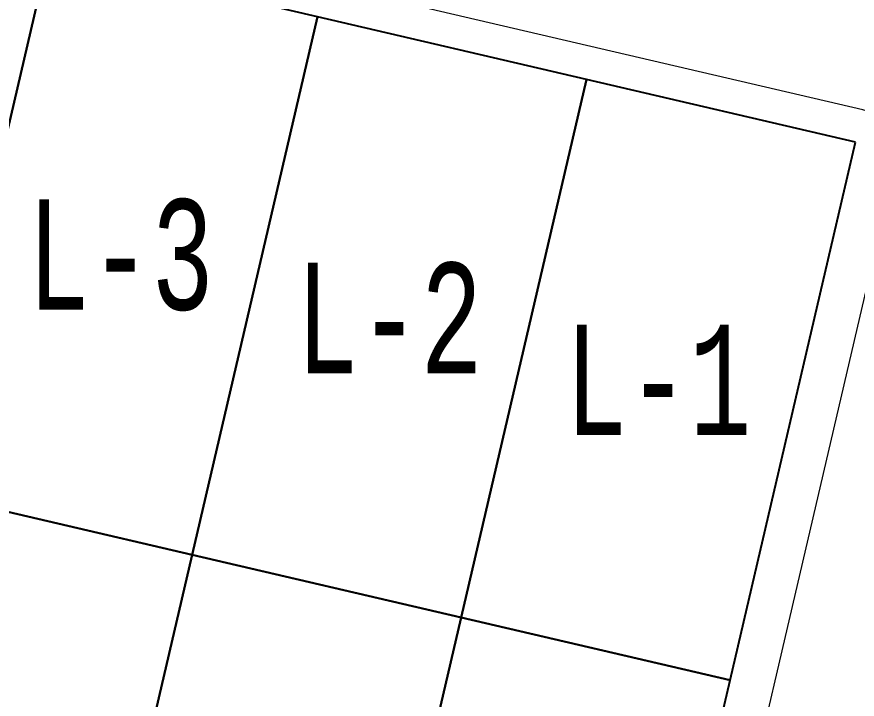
# Model space of a CAD drawing. Header units: millimetres. Extents: x 474016 to 477875, y 2288607 to 2292200.
# Drawn here: x 474283.85 to 474321.9, y 2289560.16 to 2289591.05 of the extents above; entities that cross this region are included whole.
import ezdxf
from ezdxf.enums import TextEntityAlignment as Align

# ---------------------------------------------------------------- set-up
doc = ezdxf.new("R2010")
doc.units = ezdxf.units.MM
doc.header["$LTSCALE"] = 50
doc.layers.add('BANQUETA', color=251, linetype='Continuous', lineweight=5)
doc.layers.add('LOTES', color=6, linetype='Continuous', lineweight=15)
doc.layers.add('CVL_LOTIF', color=1, linetype='Continuous')
doc.layers.add('MZ Y LT', color=7, linetype='Continuous', lineweight=13, true_color=0x0d2bf2)
doc.styles.add('MONOTXT4', font='MONOTXT4.shx', dxfattribs={"width": 0.55})

msp = doc.modelspace()

# ---------------------------------------------------------------- linework, layer by layer
at = {"layer": 'BANQUETA'}
msp.add_lwpolyline([(474188.389, 2289563.586), (474310.127, 2289535.216, 0.414214), (474312.528, 2289536.71), (474323.65, 2289584.431, 0.414214), (474322.156, 2289586.833), (474200.418, 2289615.203)], format="xyb", dxfattribs=at)
at = {"layer": 'CVL_LOTIF'}
for points in [[(474285.294, 2289593.883), (474273.12, 2289596.72), (474267.446, 2289572.372), (474279.62, 2289569.535)], [(474297.468, 2289591.046), (474285.294, 2289593.883), (474279.62, 2289569.535), (474291.794, 2289566.698)], [(474309.642, 2289588.209), (474297.468, 2289591.046), (474291.794, 2289566.698), (474303.967, 2289563.861)], [(474321.815, 2289585.372), (474309.642, 2289588.209), (474303.967, 2289563.861), (474316.141, 2289561.024)], [(474291.794, 2289566.698), (474279.62, 2289569.535), (474273.946, 2289545.188), (474286.119, 2289542.351)], [(474303.967, 2289563.861), (474291.794, 2289566.698), (474286.119, 2289542.351), (474298.293, 2289539.514)], [(474316.141, 2289561.024), (474303.967, 2289563.861), (474298.293, 2289539.514), (474310.467, 2289536.677)]]:
    msp.add_lwpolyline(points, close=True, dxfattribs=at)
at = {"layer": 'LOTES'}
for p, q in [((474279.62, 2289569.535), (474285.294, 2289593.883)), ((474291.794, 2289566.698), (474297.468, 2289591.046)), ((474303.967, 2289563.861), (474309.642, 2289588.209)), ((474286.119, 2289542.351), (474291.794, 2289566.698)), ((474298.293, 2289539.514), (474303.967, 2289563.861))]:
    msp.add_line(p, q, dxfattribs=at)

# ---------------------------------------------------------------- texts
at = {"layer": 'MZ Y LT', "lineweight": 13, "style": 'MONOTXT4', "width": 0.65}
for s, p in [('L-3', (474288.544, 2289580.291)), ('L-2', (474300.718, 2289577.453)), ('L-1', (474312.891, 2289574.616))]:
    msp.add_text(s, height=5, dxfattribs=at).set_placement(p, align=Align.MIDDLE)

doc.saveas('drawing.dxf')
